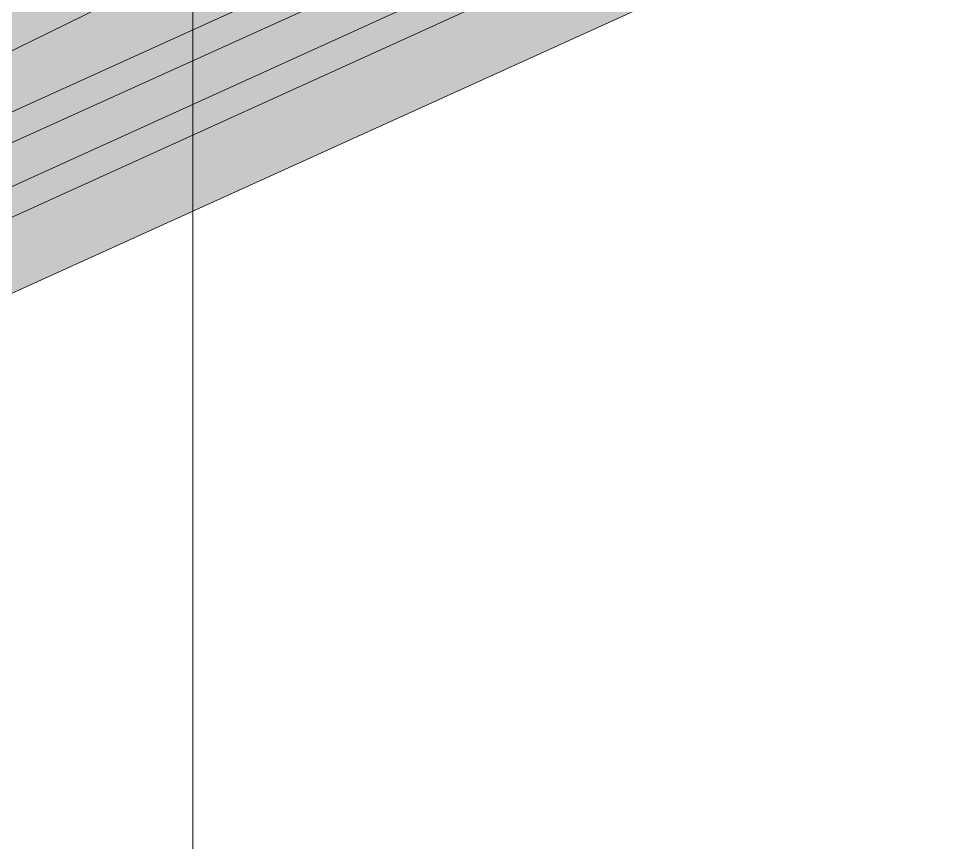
# Model space of a CAD drawing. Header units: inches. Extents: x -8719 to -3484, y -2874 to 4085.
# Drawn here: x -8279.3 to -8146.8, y 1439.2 to 1556.4 of the extents above; entities that cross this region are included whole.
import ezdxf

# ---------------------------------------------------------------- set-up
doc = ezdxf.new("R2010")
doc.units = ezdxf.units.IN
doc.header["$MEASUREMENT"] = 0
doc.layers.add('A-WALL-PATT-2', color=13, linetype='Continuous', lineweight=13, transparency=0.4)
doc.layers.add('C-BLDG-PADS-1', color=91, linetype='Continuous', lineweight=9, transparency=0.4)
for name, color, linetype, lineweight in [('C-BLDG-PADS', 91, 'Continuous', 9), ('G-ANNO-SYMB', 111, 'Continuous', 9), ('S-FNDN', 32, 'Continuous', 13)]:
    doc.layers.add(name, color=color, linetype=linetype, lineweight=lineweight)

msp = doc.modelspace()

# ---------------------------------------------------------------- hatches: boundary and pattern name
at = {"layer": 'A-WALL-PATT-2'}
h = msp.add_hatch(color=256, dxfattribs=at)
h.paths.add_polyline_path([(-8310.02, 1518.96), (-8128.16, 1601.48), (-8134.31, 1603.96), (-8134.31, 1609.3), (-8322.39, 1523.95), (-8313.45, 1520.34)], flags=0)
h.paths.add_polyline_path([(-8313.52, 1549.17), (-8195.21, 1607.12), (-8130.11, 1636.67), (-8129.51, 1636.42), (-8129.51, 1636.53), (-8129.69, 1636.67), (-8129.69, 1642.03), (-8129.51, 1642.11), (-8129.51, 1643.02), (-8313.52, 1559.52), (-8313.52, 1549.18)], flags=0)
msp.add_hatch(color=256, dxfattribs=at).paths.add_polyline_path([(-8322.39, 1523.95), (-8134.31, 1609.3), (-8134.31, 1614.81), (-8129.51, 1616.99), (-8129.51, 1621.66), (-8187.99, 1595.12), (-8190.06, 1595.96), (-8330.44, 1527.2), (-8322.59, 1524.03)], flags=0)
at = {"layer": 'C-BLDG-PADS-1'}
msp.add_hatch(color=256, dxfattribs=at).paths.add_polyline_path([(-8330.44, 1527.2), (-8190.06, 1595.96), (-8196.14, 1598.41), (-8313.52, 1540.91), (-8313.52, 1538.16), (-8330.63, 1527.27)], flags=0)
at = {"layer": 'S-FNDN'}
for points in [[(-8308.59, 1515.24), (-8123.07, 1599.43), (-8128.16, 1601.48), (-8310.02, 1518.96), (-8308.59, 1518.38)], [(-8368.22, 1477.34), (-8112.25, 1593.49), (-8112.25, 1595.07), (-8123.07, 1599.43), (-8308.59, 1515.24), (-8308.59, 1506.54), (-8351.86, 1485.35)]]:
    msp.add_hatch(color=256, dxfattribs=at).paths.add_polyline_path(points, flags=0)

# ---------------------------------------------------------------- linework, layer by layer
at = {"layer": 'C-BLDG-PADS'}
msp.add_line((-8187.99, 1596.97), (-8330.44, 1527.2), dxfattribs=at)
at = {"layer": 'G-ANNO-SYMB'}
msp.add_line((-8254.47, 1911.49), (-8254.47, 1265.41), dxfattribs=at)
at = {"layer": 'S-FNDN'}
for p, q in [((-8134.31, 1609.3), (-8322.39, 1523.95)), ((-8134.31, 1604.93), (-8317.3, 1521.89)), ((-8310.02, 1518.96), (-8128.16, 1601.48)), ((-8308.59, 1515.24), (-8123.07, 1599.43)), ((-8433.95, 1447.51), (-8112.25, 1593.49))]:
    msp.add_line(p, q, dxfattribs=at)

doc.saveas('drawing.dxf')
